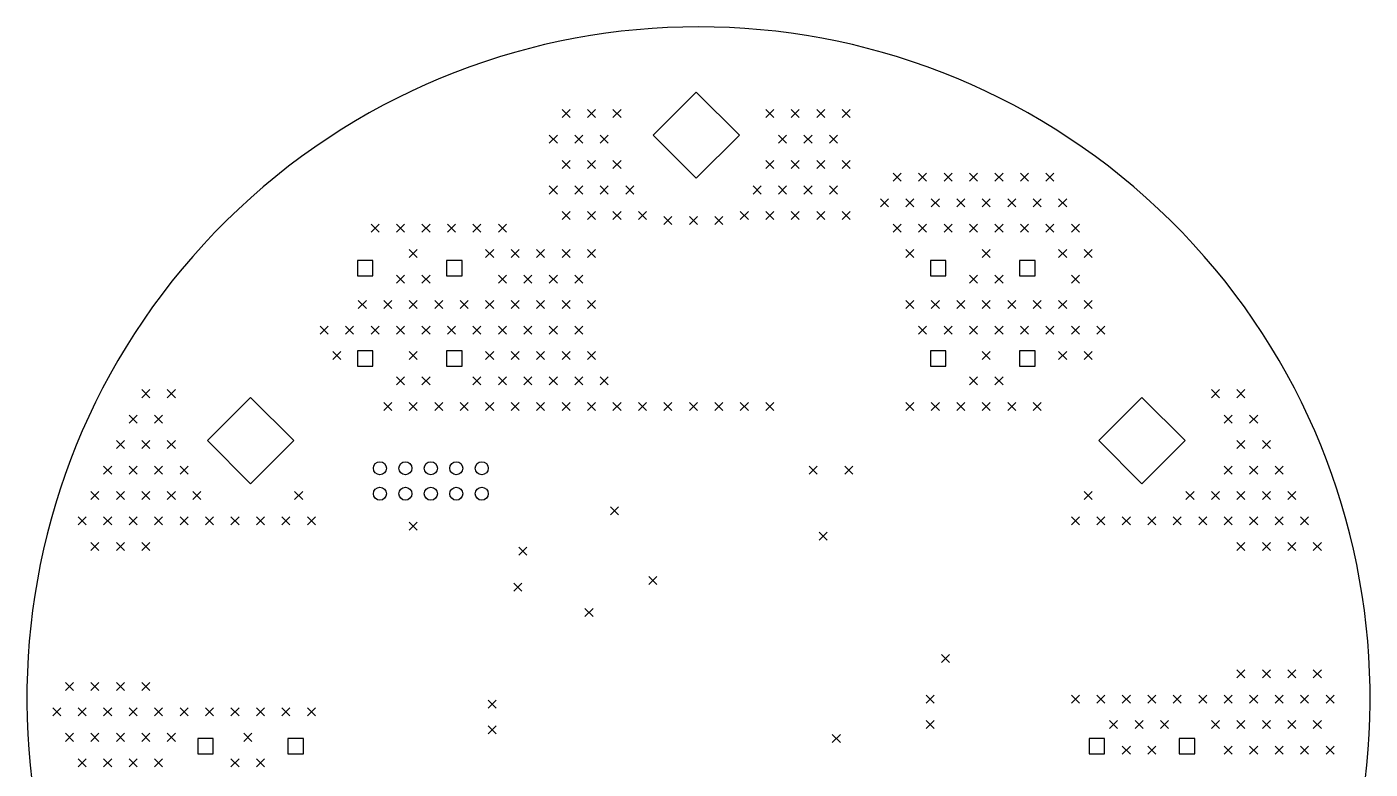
# Model space of a CAD drawing. Extents: x 113.9 to 183, y -111.9 to -37.6.
# Drawn here: x 116 to 183, y -74.6 to -37.6 of the extents above; entities that cross this region are included whole.
import ezdxf

# ---------------------------------------------------------------- set-up
doc = ezdxf.new("R2010")
doc.units = 0
doc.layers.add('BLACK', color=7, linetype='CONTINUOUS')

msp = doc.modelspace()

# ---------------------------------------------------------------- linework, layer by layer
at = {"layer": 'BLACK', "linetype": 'CONTINUOUS'}
for p, q in [((149.36724, -40.83325), (147.21724, -42.98325)), ((151.51724, -42.98325), (149.36724, -40.83325)), ((142.675, -41.71), (143.075, -42.11)), ((143.075, -41.71), (142.675, -42.11)), ((143.945, -41.71), (144.345, -42.11)), ((144.345, -41.71), (143.945, -42.11)), ((145.215, -41.71), (145.615, -42.11)), ((145.615, -41.71), (145.215, -42.11)), ((152.835, -41.71), (153.235, -42.11)), ((153.235, -41.71), (152.835, -42.11)), ((154.105, -41.71), (154.505, -42.11)), ((154.505, -41.71), (154.105, -42.11)), ((155.375, -41.71), (155.775, -42.11)), ((155.775, -41.71), (155.375, -42.11)), ((156.645, -41.71), (157.045, -42.11)), ((157.045, -41.71), (156.645, -42.11)), ((142.04, -42.98), (142.44, -43.38)), ((142.44, -42.98), (142.04, -43.38)), ((143.31, -42.98), (143.71, -43.38)), ((143.71, -42.98), (143.31, -43.38)), ((144.58, -42.98), (144.98, -43.38)), ((144.98, -42.98), (144.58, -43.38)), ((147.21724, -42.98325), (149.36724, -45.13325)), ((149.36724, -45.13325), (151.51724, -42.98325)), ((153.47, -42.98), (153.87, -43.38)), ((153.87, -42.98), (153.47, -43.38)), ((154.74, -42.98), (155.14, -43.38)), ((155.14, -42.98), (154.74, -43.38)), ((156.01, -42.98), (156.41, -43.38)), ((156.41, -42.98), (156.01, -43.38)), ((142.675, -44.25), (143.075, -44.65)), ((143.075, -44.25), (142.675, -44.65)), ((143.945, -44.25), (144.345, -44.65)), ((144.345, -44.25), (143.945, -44.65)), ((145.215, -44.25), (145.615, -44.65)), ((145.615, -44.25), (145.215, -44.65)), ((152.835, -44.25), (153.235, -44.65)), ((153.235, -44.25), (152.835, -44.65)), ((154.105, -44.25), (154.505, -44.65)), ((154.505, -44.25), (154.105, -44.65)), ((155.375, -44.25), (155.775, -44.65)), ((155.775, -44.25), (155.375, -44.65)), ((156.645, -44.25), (157.045, -44.65)), ((157.045, -44.25), (156.645, -44.65)), ((142.04, -45.52), (142.44, -45.92)), ((142.44, -45.52), (142.04, -45.92)), ((143.31, -45.52), (143.71, -45.92)), ((143.71, -45.52), (143.31, -45.92)), ((144.58, -45.52), (144.98, -45.92)), ((144.98, -45.52), (144.58, -45.92)), ((145.85, -45.52), (146.25, -45.92)), ((146.25, -45.52), (145.85, -45.92)), ((152.2, -45.52), (152.6, -45.92)), ((152.6, -45.52), (152.2, -45.92)), ((153.47, -45.52), (153.87, -45.92)), ((153.87, -45.52), (153.47, -45.92)), ((154.74, -45.52), (155.14, -45.92)), ((155.14, -45.52), (154.74, -45.92)), ((156.01, -45.52), (156.41, -45.92)), ((156.41, -45.52), (156.01, -45.92)), ((159.185, -44.885), (159.585, -45.285)), ((159.585, -44.885), (159.185, -45.285)), ((160.455, -44.885), (160.855, -45.285)), ((160.855, -44.885), (160.455, -45.285)), ((161.725, -44.885), (162.125, -45.285)), ((162.125, -44.885), (161.725, -45.285)), ((162.995, -44.885), (163.395, -45.285)), ((163.395, -44.885), (162.995, -45.285)), ((164.265, -44.885), (164.665, -45.285)), ((164.665, -44.885), (164.265, -45.285)), ((165.535, -44.885), (165.935, -45.285)), ((165.935, -44.885), (165.535, -45.285)), ((166.805, -44.885), (167.205, -45.285)), ((167.205, -44.885), (166.805, -45.285)), ((158.55, -46.155), (158.95, -46.555)), ((158.95, -46.155), (158.55, -46.555)), ((159.82, -46.155), (160.22, -46.555)), ((160.22, -46.155), (159.82, -46.555)), ((161.09, -46.155), (161.49, -46.555)), ((161.49, -46.155), (161.09, -46.555)), ((162.36, -46.155), (162.76, -46.555)), ((162.76, -46.155), (162.36, -46.555)), ((163.63, -46.155), (164.03, -46.555)), ((164.03, -46.155), (163.63, -46.555)), ((164.9, -46.155), (165.3, -46.555)), ((165.3, -46.155), (164.9, -46.555)), ((166.17, -46.155), (166.57, -46.555)), ((166.57, -46.155), (166.17, -46.555)), ((167.44, -46.155), (167.84, -46.555)), ((167.84, -46.155), (167.44, -46.555)), ((142.675, -46.79), (143.075, -47.19)), ((143.075, -46.79), (142.675, -47.19)), ((143.945, -46.79), (144.345, -47.19)), ((144.345, -46.79), (143.945, -47.19)), ((145.215, -46.79), (145.615, -47.19)), ((145.615, -46.79), (145.215, -47.19)), ((146.485, -46.79), (146.885, -47.19)), ((146.885, -46.79), (146.485, -47.19)), ((151.565, -46.79), (151.965, -47.19)), ((151.965, -46.79), (151.565, -47.19)), ((152.835, -46.79), (153.235, -47.19)), ((153.235, -46.79), (152.835, -47.19)), ((154.105, -46.79), (154.505, -47.19)), ((154.505, -46.79), (154.105, -47.19)), ((155.375, -46.79), (155.775, -47.19)), ((155.775, -46.79), (155.375, -47.19)), ((156.645, -46.79), (157.045, -47.19)), ((157.045, -46.79), (156.645, -47.19)), ((133.15, -47.425), (133.55, -47.825)), ((133.55, -47.425), (133.15, -47.825)), ((134.42, -47.425), (134.82, -47.825)), ((134.82, -47.425), (134.42, -47.825)), ((135.69, -47.425), (136.09, -47.825)), ((136.09, -47.425), (135.69, -47.825)), ((136.96, -47.425), (137.36, -47.825)), ((137.36, -47.425), (136.96, -47.825)), ((138.23, -47.425), (138.63, -47.825)), ((138.63, -47.425), (138.23, -47.825)), ((139.5, -47.425), (139.9, -47.825)), ((139.9, -47.425), (139.5, -47.825)), ((147.755, -47.044), (148.155, -47.444)), ((148.155, -47.044), (147.755, -47.444)), ((149.025, -47.044), (149.425, -47.444)), ((149.425, -47.044), (149.025, -47.444)), ((150.295, -47.044), (150.695, -47.444)), ((150.695, -47.044), (150.295, -47.444)), ((159.185, -47.425), (159.585, -47.825)), ((159.585, -47.425), (159.185, -47.825)), ((160.455, -47.425), (160.855, -47.825)), ((160.855, -47.425), (160.455, -47.825)), ((161.725, -47.425), (162.125, -47.825)), ((162.125, -47.425), (161.725, -47.825)), ((162.995, -47.425), (163.395, -47.825)), ((163.395, -47.425), (162.995, -47.825)), ((164.265, -47.425), (164.665, -47.825)), ((164.665, -47.425), (164.265, -47.825)), ((165.535, -47.425), (165.935, -47.825)), ((165.935, -47.425), (165.535, -47.825)), ((166.805, -47.425), (167.205, -47.825)), ((167.205, -47.425), (166.805, -47.825)), ((168.075, -47.425), (168.475, -47.825)), ((168.475, -47.425), (168.075, -47.825)), ((135.055, -48.695), (135.455, -49.095)), ((135.455, -48.695), (135.055, -49.095)), ((138.865, -48.695), (139.265, -49.095)), ((139.265, -48.695), (138.865, -49.095)), ((140.135, -48.695), (140.535, -49.095)), ((140.535, -48.695), (140.135, -49.095)), ((141.405, -48.695), (141.805, -49.095)), ((141.805, -48.695), (141.405, -49.095)), ((142.675, -48.695), (143.075, -49.095)), ((143.075, -48.695), (142.675, -49.095)), ((143.945, -48.695), (144.345, -49.095)), ((144.345, -48.695), (143.945, -49.095)), ((159.82, -48.695), (160.22, -49.095)), ((160.22, -48.695), (159.82, -49.095)), ((163.63, -48.695), (164.03, -49.095)), ((164.03, -48.695), (163.63, -49.095)), ((167.44, -48.695), (167.84, -49.095)), ((167.84, -48.695), (167.44, -49.095)), ((168.71, -48.695), (169.11, -49.095)), ((169.11, -48.695), (168.71, -49.095)), ((133.242617, -49.237873), (132.471863, -49.237873)), ((132.471863, -49.237873), (132.471863, -50.008627)), ((133.242617, -50.008627), (133.242617, -49.237873)), ((137.687617, -49.237873), (136.916863, -49.237873)), ((136.916863, -49.237873), (136.916863, -50.008627)), ((137.687617, -50.008627), (137.687617, -49.237873)), ((161.817617, -49.237873), (161.046863, -49.237873)), ((161.046863, -49.237873), (161.046863, -50.008627)), ((161.817617, -50.008627), (161.817617, -49.237873)), ((166.262617, -49.237873), (165.491863, -49.237873)), ((165.491863, -49.237873), (165.491863, -50.008627)), ((166.262617, -50.008627), (166.262617, -49.237873)), ((132.471863, -50.008627), (133.242617, -50.008627)), ((134.42, -49.965), (134.82, -50.365)), ((134.82, -49.965), (134.42, -50.365)), ((135.69, -49.965), (136.09, -50.365)), ((136.09, -49.965), (135.69, -50.365)), ((136.916863, -50.008627), (137.687617, -50.008627)), ((139.5, -49.965), (139.9, -50.365)), ((139.9, -49.965), (139.5, -50.365)), ((140.77, -49.965), (141.17, -50.365)), ((141.17, -49.965), (140.77, -50.365)), ((142.04, -49.965), (142.44, -50.365)), ((142.44, -49.965), (142.04, -50.365)), ((143.31, -49.965), (143.71, -50.365)), ((143.71, -49.965), (143.31, -50.365)), ((161.046863, -50.008627), (161.817617, -50.008627)), ((162.995, -49.965), (163.395, -50.365)), ((163.395, -49.965), (162.995, -50.365)), ((164.265, -49.965), (164.665, -50.365)), ((164.665, -49.965), (164.265, -50.365)), ((165.491863, -50.008627), (166.262617, -50.008627)), ((168.075, -49.965), (168.475, -50.365)), ((168.475, -49.965), (168.075, -50.365)), ((132.515, -51.235), (132.915, -51.635)), ((132.915, -51.235), (132.515, -51.635)), ((133.785, -51.235), (134.185, -51.635)), ((134.185, -51.235), (133.785, -51.635)), ((135.055, -51.235), (135.455, -51.635)), ((135.455, -51.235), (135.055, -51.635)), ((136.325, -51.235), (136.725, -51.635)), ((136.725, -51.235), (136.325, -51.635)), ((137.595, -51.235), (137.995, -51.635)), ((137.995, -51.235), (137.595, -51.635)), ((138.865, -51.235), (139.265, -51.635)), ((139.265, -51.235), (138.865, -51.635)), ((140.135, -51.235), (140.535, -51.635)), ((140.535, -51.235), (140.135, -51.635)), ((141.405, -51.235), (141.805, -51.635)), ((141.805, -51.235), (141.405, -51.635)), ((142.675, -51.235), (143.075, -51.635)), ((143.075, -51.235), (142.675, -51.635)), ((143.945, -51.235), (144.345, -51.635)), ((144.345, -51.235), (143.945, -51.635)), ((159.82, -51.235), (160.22, -51.635)), ((160.22, -51.235), (159.82, -51.635)), ((161.09, -51.235), (161.49, -51.635)), ((161.49, -51.235), (161.09, -51.635)), ((162.36, -51.235), (162.76, -51.635)), ((162.76, -51.235), (162.36, -51.635)), ((163.63, -51.235), (164.03, -51.635)), ((164.03, -51.235), (163.63, -51.635)), ((164.9, -51.235), (165.3, -51.635)), ((165.3, -51.235), (164.9, -51.635)), ((166.17, -51.235), (166.57, -51.635)), ((166.57, -51.235), (166.17, -51.635)), ((167.44, -51.235), (167.84, -51.635)), ((167.84, -51.235), (167.44, -51.635)), ((168.71, -51.235), (169.11, -51.635)), ((169.11, -51.235), (168.71, -51.635)), ((130.61, -52.505), (131.01, -52.905)), ((131.01, -52.505), (130.61, -52.905)), ((131.88, -52.505), (132.28, -52.905)), ((132.28, -52.505), (131.88, -52.905)), ((133.15, -52.505), (133.55, -52.905)), ((133.55, -52.505), (133.15, -52.905)), ((134.42, -52.505), (134.82, -52.905)), ((134.82, -52.505), (134.42, -52.905)), ((135.69, -52.505), (136.09, -52.905)), ((136.09, -52.505), (135.69, -52.905)), ((136.96, -52.505), (137.36, -52.905)), ((137.36, -52.505), (136.96, -52.905)), ((138.23, -52.505), (138.63, -52.905)), ((138.63, -52.505), (138.23, -52.905)), ((139.5, -52.505), (139.9, -52.905)), ((139.9, -52.505), (139.5, -52.905)), ((140.77, -52.505), (141.17, -52.905)), ((141.17, -52.505), (140.77, -52.905)), ((142.04, -52.505), (142.44, -52.905)), ((142.44, -52.505), (142.04, -52.905)), ((143.31, -52.505), (143.71, -52.905)), ((143.71, -52.505), (143.31, -52.905)), ((160.455, -52.505), (160.855, -52.905)), ((160.855, -52.505), (160.455, -52.905)), ((161.725, -52.505), (162.125, -52.905)), ((162.125, -52.505), (161.725, -52.905)), ((162.995, -52.505), (163.395, -52.905)), ((163.395, -52.505), (162.995, -52.905)), ((164.265, -52.505), (164.665, -52.905)), ((164.665, -52.505), (164.265, -52.905)), ((165.535, -52.505), (165.935, -52.905)), ((165.935, -52.505), (165.535, -52.905)), ((166.805, -52.505), (167.205, -52.905)), ((167.205, -52.505), (166.805, -52.905)), ((168.075, -52.505), (168.475, -52.905)), ((168.475, -52.505), (168.075, -52.905)), ((169.345, -52.505), (169.745, -52.905)), ((169.745, -52.505), (169.345, -52.905)), ((131.245, -53.775), (131.645, -54.175)), ((131.645, -53.775), (131.245, -54.175)), ((133.242617, -53.737873), (132.471863, -53.737873)), ((132.471863, -53.737873), (132.471863, -54.508627)), ((133.242617, -54.508627), (133.242617, -53.737873)), ((135.055, -53.775), (135.455, -54.175)), ((135.455, -53.775), (135.055, -54.175)), ((137.687617, -53.737873), (136.916863, -53.737873)), ((136.916863, -53.737873), (136.916863, -54.508627)), ((137.687617, -54.508627), (137.687617, -53.737873)), ((138.865, -53.775), (139.265, -54.175)), ((139.265, -53.775), (138.865, -54.175)), ((140.135, -53.775), (140.535, -54.175)), ((140.535, -53.775), (140.135, -54.175)), ((141.405, -53.775), (141.805, -54.175)), ((141.805, -53.775), (141.405, -54.175)), ((142.675, -53.775), (143.075, -54.175)), ((143.075, -53.775), (142.675, -54.175)), ((143.945, -53.775), (144.345, -54.175)), ((144.345, -53.775), (143.945, -54.175)), ((161.817617, -53.737873), (161.046863, -53.737873)), ((161.046863, -53.737873), (161.046863, -54.508627)), ((161.817617, -54.508627), (161.817617, -53.737873)), ((163.63, -53.775), (164.03, -54.175)), ((164.03, -53.775), (163.63, -54.175)), ((166.262617, -53.737873), (165.491863, -53.737873)), ((165.491863, -53.737873), (165.491863, -54.508627)), ((166.262617, -54.508627), (166.262617, -53.737873)), ((167.44, -53.775), (167.84, -54.175)), ((167.84, -53.775), (167.44, -54.175)), ((168.71, -53.775), (169.11, -54.175)), ((169.11, -53.775), (168.71, -54.175)), ((132.471863, -54.508627), (133.242617, -54.508627)), ((136.916863, -54.508627), (137.687617, -54.508627)), ((161.046863, -54.508627), (161.817617, -54.508627)), ((165.491863, -54.508627), (166.262617, -54.508627)), ((134.42, -55.045), (134.82, -55.445)), ((134.82, -55.045), (134.42, -55.445)), ((135.69, -55.045), (136.09, -55.445)), ((136.09, -55.045), (135.69, -55.445)), ((138.23, -55.045), (138.63, -55.445)), ((138.63, -55.045), (138.23, -55.445)), ((139.5, -55.045), (139.9, -55.445)), ((139.9, -55.045), (139.5, -55.445)), ((140.77, -55.045), (141.17, -55.445)), ((141.17, -55.045), (140.77, -55.445)), ((142.04, -55.045), (142.44, -55.445)), ((142.44, -55.045), (142.04, -55.445)), ((143.31, -55.045), (143.71, -55.445)), ((143.71, -55.045), (143.31, -55.445)), ((144.58, -55.045), (144.98, -55.445)), ((144.98, -55.045), (144.58, -55.445)), ((162.995, -55.045), (163.395, -55.445)), ((163.395, -55.045), (162.995, -55.445)), ((164.265, -55.045), (164.665, -55.445)), ((164.665, -55.045), (164.265, -55.445)), ((121.72, -55.68), (122.12, -56.08)), ((122.12, -55.68), (121.72, -56.08)), ((122.99, -55.68), (123.39, -56.08)), ((123.39, -55.68), (122.99, -56.08)), ((127.14224, -56.07325), (124.99224, -58.22325)), ((129.29224, -58.22325), (127.14224, -56.07325)), ((171.59224, -56.07325), (169.44224, -58.22325)), ((173.74224, -58.22325), (171.59224, -56.07325)), ((175.06, -55.68), (175.46, -56.08)), ((175.46, -55.68), (175.06, -56.08)), ((176.33, -55.68), (176.73, -56.08)), ((176.73, -55.68), (176.33, -56.08)), ((133.785, -56.315), (134.185, -56.715)), ((134.185, -56.315), (133.785, -56.715)), ((135.055, -56.315), (135.455, -56.715)), ((135.455, -56.315), (135.055, -56.715)), ((136.325, -56.315), (136.725, -56.715)), ((136.725, -56.315), (136.325, -56.715)), ((137.595, -56.315), (137.995, -56.715)), ((137.995, -56.315), (137.595, -56.715)), ((138.865, -56.315), (139.265, -56.715)), ((139.265, -56.315), (138.865, -56.715)), ((140.135, -56.315), (140.535, -56.715)), ((140.535, -56.315), (140.135, -56.715)), ((141.405, -56.315), (141.805, -56.715)), ((141.805, -56.315), (141.405, -56.715)), ((142.675, -56.315), (143.075, -56.715)), ((143.075, -56.315), (142.675, -56.715)), ((143.945, -56.315), (144.345, -56.715)), ((144.345, -56.315), (143.945, -56.715)), ((145.215, -56.315), (145.615, -56.715)), ((145.615, -56.315), (145.215, -56.715)), ((146.485, -56.315), (146.885, -56.715)), ((146.885, -56.315), (146.485, -56.715)), ((147.755, -56.315), (148.155, -56.715)), ((148.155, -56.315), (147.755, -56.715)), ((149.025, -56.315), (149.425, -56.715)), ((149.425, -56.315), (149.025, -56.715)), ((150.295, -56.315), (150.695, -56.715)), ((150.695, -56.315), (150.295, -56.715)), ((151.565, -56.315), (151.965, -56.715)), ((151.965, -56.315), (151.565, -56.715)), ((152.835, -56.315), (153.235, -56.715)), ((153.235, -56.315), (152.835, -56.715)), ((159.82, -56.315), (160.22, -56.715)), ((160.22, -56.315), (159.82, -56.715)), ((161.09, -56.315), (161.49, -56.715)), ((161.49, -56.315), (161.09, -56.715)), ((162.36, -56.315), (162.76, -56.715)), ((162.76, -56.315), (162.36, -56.715)), ((163.63, -56.315), (164.03, -56.715)), ((164.03, -56.315), (163.63, -56.715)), ((164.9, -56.315), (165.3, -56.715)), ((165.3, -56.315), (164.9, -56.715)), ((166.17, -56.315), (166.57, -56.715)), ((166.57, -56.315), (166.17, -56.715)), ((121.085, -56.95), (121.485, -57.35)), ((121.485, -56.95), (121.085, -57.35)), ((122.355, -56.95), (122.755, -57.35)), ((122.755, -56.95), (122.355, -57.35)), ((175.695, -56.95), (176.095, -57.35)), ((176.095, -56.95), (175.695, -57.35)), ((176.965, -56.95), (177.365, -57.35)), ((177.365, -56.95), (176.965, -57.35)), ((120.45, -58.22), (120.85, -58.62)), ((120.85, -58.22), (120.45, -58.62)), ((121.72, -58.22), (122.12, -58.62)), ((122.12, -58.22), (121.72, -58.62)), ((122.99, -58.22), (123.39, -58.62)), ((123.39, -58.22), (122.99, -58.62)), ((124.99224, -58.22325), (127.14224, -60.37325)), ((127.14224, -60.37325), (129.29224, -58.22325)), ((169.44224, -58.22325), (171.59224, -60.37325)), ((171.59224, -60.37325), (173.74224, -58.22325)), ((176.33, -58.22), (176.73, -58.62)), ((176.73, -58.22), (176.33, -58.62)), ((177.6, -58.22), (178, -58.62)), ((178, -58.22), (177.6, -58.62)), ((119.815, -59.49), (120.215, -59.89)), ((120.215, -59.49), (119.815, -59.89)), ((121.085, -59.49), (121.485, -59.89)), ((121.485, -59.49), (121.085, -59.89)), ((122.355, -59.49), (122.755, -59.89)), ((122.755, -59.49), (122.355, -59.89)), ((123.625, -59.49), (124.025, -59.89)), ((124.025, -59.49), (123.625, -59.89)), ((154.994, -59.49), (155.394, -59.89)), ((155.394, -59.49), (154.994, -59.89)), ((156.772, -59.49), (157.172, -59.89)), ((157.172, -59.49), (156.772, -59.89)), ((175.695, -59.49), (176.095, -59.89)), ((176.095, -59.49), (175.695, -59.89)), ((176.965, -59.49), (177.365, -59.89)), ((177.365, -59.49), (176.965, -59.89)), ((178.235, -59.49), (178.635, -59.89)), ((178.635, -59.49), (178.235, -59.89)), ((119.18, -60.76), (119.58, -61.16)), ((119.58, -60.76), (119.18, -61.16)), ((120.45, -60.76), (120.85, -61.16)), ((120.85, -60.76), (120.45, -61.16)), ((121.72, -60.76), (122.12, -61.16)), ((122.12, -60.76), (121.72, -61.16)), ((122.99, -60.76), (123.39, -61.16)), ((123.39, -60.76), (122.99, -61.16)), ((124.26, -60.76), (124.66, -61.16)), ((124.66, -60.76), (124.26, -61.16)), ((129.34, -60.76), (129.74, -61.16)), ((129.74, -60.76), (129.34, -61.16)), ((168.71, -60.76), (169.11, -61.16)), ((169.11, -60.76), (168.71, -61.16)), ((173.79, -60.76), (174.19, -61.16)), ((174.19, -60.76), (173.79, -61.16)), ((175.06, -60.76), (175.46, -61.16)), ((175.46, -60.76), (175.06, -61.16)), ((176.33, -60.76), (176.73, -61.16)), ((176.73, -60.76), (176.33, -61.16)), ((177.6, -60.76), (178, -61.16)), ((178, -60.76), (177.6, -61.16)), ((178.87, -60.76), (179.27, -61.16)), ((179.27, -60.76), (178.87, -61.16)), ((145.088, -61.522), (145.488, -61.922)), ((145.488, -61.522), (145.088, -61.922)), ((118.545, -62.03), (118.945, -62.43)), ((118.945, -62.03), (118.545, -62.43)), ((119.815, -62.03), (120.215, -62.43)), ((120.215, -62.03), (119.815, -62.43)), ((121.085, -62.03), (121.485, -62.43)), ((121.485, -62.03), (121.085, -62.43)), ((122.355, -62.03), (122.755, -62.43)), ((122.755, -62.03), (122.355, -62.43)), ((123.625, -62.03), (124.025, -62.43)), ((124.025, -62.03), (123.625, -62.43)), ((124.895, -62.03), (125.295, -62.43)), ((125.295, -62.03), (124.895, -62.43)), ((126.165, -62.03), (126.565, -62.43)), ((126.565, -62.03), (126.165, -62.43)), ((127.435, -62.03), (127.835, -62.43)), ((127.835, -62.03), (127.435, -62.43)), ((128.705, -62.03), (129.105, -62.43)), ((129.105, -62.03), (128.705, -62.43)), ((129.975, -62.03), (130.375, -62.43)), ((130.375, -62.03), (129.975, -62.43)), ((135.055, -62.284), (135.455, -62.684)), ((135.455, -62.284), (135.055, -62.684)), ((168.075, -62.03), (168.475, -62.43)), ((168.475, -62.03), (168.075, -62.43)), ((169.345, -62.03), (169.745, -62.43)), ((169.745, -62.03), (169.345, -62.43)), ((170.615, -62.03), (171.015, -62.43)), ((171.015, -62.03), (170.615, -62.43)), ((171.885, -62.03), (172.285, -62.43)), ((172.285, -62.03), (171.885, -62.43)), ((173.155, -62.03), (173.555, -62.43)), ((173.555, -62.03), (173.155, -62.43)), ((174.425, -62.03), (174.825, -62.43)), ((174.825, -62.03), (174.425, -62.43)), ((175.695, -62.03), (176.095, -62.43)), ((176.095, -62.03), (175.695, -62.43)), ((176.965, -62.03), (177.365, -62.43)), ((177.365, -62.03), (176.965, -62.43)), ((178.235, -62.03), (178.635, -62.43)), ((178.635, -62.03), (178.235, -62.43)), ((179.505, -62.03), (179.905, -62.43)), ((179.905, -62.03), (179.505, -62.43)), ((155.502, -62.792), (155.902, -63.192)), ((155.902, -62.792), (155.502, -63.192)), ((119.18, -63.3), (119.58, -63.7)), ((119.58, -63.3), (119.18, -63.7)), ((120.45, -63.3), (120.85, -63.7)), ((120.85, -63.3), (120.45, -63.7)), ((121.72, -63.3), (122.12, -63.7)), ((122.12, -63.3), (121.72, -63.7)), ((140.524847, -63.544988), (140.924847, -63.944988)), ((140.924847, -63.544988), (140.524847, -63.944988)), ((176.33, -63.3), (176.73, -63.7)), ((176.73, -63.3), (176.33, -63.7)), ((177.6, -63.3), (178, -63.7)), ((178, -63.3), (177.6, -63.7)), ((178.87, -63.3), (179.27, -63.7)), ((179.27, -63.3), (178.87, -63.7)), ((180.14, -63.3), (180.54, -63.7)), ((180.54, -63.3), (180.14, -63.7)), ((140.262, -65.332), (140.662, -65.732)), ((140.662, -65.332), (140.262, -65.732)), ((147.00824, -65.00825), (147.40824, -65.40825)), ((147.40824, -65.00825), (147.00824, -65.40825)), ((143.818, -66.602), (144.218, -67.002)), ((144.218, -66.602), (143.818, -67.002)), ((161.598, -68.888), (161.998, -69.288)), ((161.998, -68.888), (161.598, -69.288)), ((176.33, -69.65), (176.73, -70.05)), ((176.73, -69.65), (176.33, -70.05)), ((177.6, -69.65), (178, -70.05)), ((178, -69.65), (177.6, -70.05)), ((178.87, -69.65), (179.27, -70.05)), ((179.27, -69.65), (178.87, -70.05)), ((180.14, -69.65), (180.54, -70.05)), ((180.54, -69.65), (180.14, -70.05)), ((117.91, -70.285), (118.31, -70.685)), ((118.31, -70.285), (117.91, -70.685)), ((119.18, -70.285), (119.58, -70.685)), ((119.58, -70.285), (119.18, -70.685)), ((120.45, -70.285), (120.85, -70.685)), ((120.85, -70.285), (120.45, -70.685)), ((121.72, -70.285), (122.12, -70.685)), ((122.12, -70.285), (121.72, -70.685)), ((160.836, -70.92), (161.236, -71.32)), ((161.236, -70.92), (160.836, -71.32)), ((168.075, -70.92), (168.475, -71.32)), ((168.475, -70.92), (168.075, -71.32)), ((169.345, -70.92), (169.745, -71.32)), ((169.745, -70.92), (169.345, -71.32)), ((170.615, -70.92), (171.015, -71.32)), ((171.015, -70.92), (170.615, -71.32)), ((171.885, -70.92), (172.285, -71.32)), ((172.285, -70.92), (171.885, -71.32)), ((173.155, -70.92), (173.555, -71.32)), ((173.555, -70.92), (173.155, -71.32)), ((174.425, -70.92), (174.825, -71.32)), ((174.825, -70.92), (174.425, -71.32)), ((175.695, -70.92), (176.095, -71.32)), ((176.095, -70.92), (175.695, -71.32)), ((176.965, -70.92), (177.365, -71.32)), ((177.365, -70.92), (176.965, -71.32)), ((178.235, -70.92), (178.635, -71.32)), ((178.635, -70.92), (178.235, -71.32)), ((179.505, -70.92), (179.905, -71.32)), ((179.905, -70.92), (179.505, -71.32)), ((180.775, -70.92), (181.175, -71.32)), ((181.175, -70.92), (180.775, -71.32)), ((117.275, -71.555), (117.675, -71.955)), ((117.675, -71.555), (117.275, -71.955)), ((118.545, -71.555), (118.945, -71.955)), ((118.945, -71.555), (118.545, -71.955)), ((119.815, -71.555), (120.215, -71.955)), ((120.215, -71.555), (119.815, -71.955)), ((121.085, -71.555), (121.485, -71.955)), ((121.485, -71.555), (121.085, -71.955)), ((122.355, -71.555), (122.755, -71.955)), ((122.755, -71.555), (122.355, -71.955)), ((123.625, -71.555), (124.025, -71.955)), ((124.025, -71.555), (123.625, -71.955)), ((124.895, -71.555), (125.295, -71.955)), ((125.295, -71.555), (124.895, -71.955)), ((126.165, -71.555), (126.565, -71.955)), ((126.565, -71.555), (126.165, -71.955)), ((127.435, -71.555), (127.835, -71.955)), ((127.835, -71.555), (127.435, -71.955)), ((128.705, -71.555), (129.105, -71.955)), ((129.105, -71.555), (128.705, -71.955)), ((129.975, -71.555), (130.375, -71.955)), ((130.375, -71.555), (129.975, -71.955)), ((138.992, -71.174), (139.392, -71.574)), ((139.392, -71.174), (138.992, -71.574)), ((160.836, -72.19), (161.236, -72.59)), ((161.236, -72.19), (160.836, -72.59)), ((169.98, -72.19), (170.38, -72.59)), ((170.38, -72.19), (169.98, -72.59)), ((171.25, -72.19), (171.65, -72.59)), ((171.65, -72.19), (171.25, -72.59)), ((172.52, -72.19), (172.92, -72.59)), ((172.92, -72.19), (172.52, -72.59)), ((175.06, -72.19), (175.46, -72.59)), ((175.46, -72.19), (175.06, -72.59)), ((176.33, -72.19), (176.73, -72.59)), ((176.73, -72.19), (176.33, -72.59)), ((177.6, -72.19), (178, -72.59)), ((178, -72.19), (177.6, -72.59)), ((178.87, -72.19), (179.27, -72.59)), ((179.27, -72.19), (178.87, -72.59)), ((180.14, -72.19), (180.54, -72.59)), ((180.54, -72.19), (180.14, -72.59)), ((117.91, -72.825), (118.31, -73.225)), ((118.31, -72.825), (117.91, -73.225)), ((119.18, -72.825), (119.58, -73.225)), ((119.58, -72.825), (119.18, -73.225)), ((120.45, -72.825), (120.85, -73.225)), ((120.85, -72.825), (120.45, -73.225)), ((121.72, -72.825), (122.12, -73.225)), ((122.12, -72.825), (121.72, -73.225)), ((122.99, -72.825), (123.39, -73.225)), ((123.39, -72.825), (122.99, -73.225)), ((126.8, -72.825), (127.2, -73.225)), ((127.2, -72.825), (126.8, -73.225)), ((138.992, -72.444), (139.392, -72.844)), ((139.392, -72.444), (138.992, -72.844)), ((156.15224, -72.88225), (156.55224, -73.28225)), ((156.55224, -72.88225), (156.15224, -73.28225)), ((125.277617, -73.077873), (124.506863, -73.077873)), ((124.506863, -73.077873), (124.506863, -73.848627)), ((125.277617, -73.848627), (125.277617, -73.077873)), ((129.777617, -73.077873), (129.006863, -73.077873)), ((129.006863, -73.077873), (129.006863, -73.848627)), ((129.777617, -73.848627), (129.777617, -73.077873)), ((169.727617, -73.077873), (168.956863, -73.077873)), ((168.956863, -73.077873), (168.956863, -73.848627)), ((169.727617, -73.848627), (169.727617, -73.077873)), ((170.615, -73.46), (171.015, -73.86)), ((171.015, -73.46), (170.615, -73.86)), ((171.885, -73.46), (172.285, -73.86)), ((172.285, -73.46), (171.885, -73.86)), ((174.227617, -73.077873), (173.456863, -73.077873)), ((173.456863, -73.077873), (173.456863, -73.848627)), ((174.227617, -73.848627), (174.227617, -73.077873)), ((175.695, -73.46), (176.095, -73.86)), ((176.095, -73.46), (175.695, -73.86)), ((176.965, -73.46), (177.365, -73.86)), ((177.365, -73.46), (176.965, -73.86)), ((178.235, -73.46), (178.635, -73.86)), ((178.635, -73.46), (178.235, -73.86)), ((179.505, -73.46), (179.905, -73.86)), ((179.905, -73.46), (179.505, -73.86)), ((180.775, -73.46), (181.175, -73.86)), ((181.175, -73.46), (180.775, -73.86)), ((118.545, -74.095), (118.945, -74.495)), ((118.945, -74.095), (118.545, -74.495)), ((119.815, -74.095), (120.215, -74.495)), ((120.215, -74.095), (119.815, -74.495)), ((121.085, -74.095), (121.485, -74.495)), ((121.485, -74.095), (121.085, -74.495)), ((122.355, -74.095), (122.755, -74.495)), ((122.755, -74.095), (122.355, -74.495)), ((124.506863, -73.848627), (125.277617, -73.848627)), ((126.165, -74.095), (126.565, -74.495)), ((126.565, -74.095), (126.165, -74.495)), ((127.435, -74.095), (127.835, -74.495)), ((127.835, -74.095), (127.435, -74.495)), ((129.006863, -73.848627), (129.777617, -73.848627)), ((168.956863, -73.848627), (169.727617, -73.848627)), ((173.456863, -73.848627), (174.227617, -73.848627))]:
    msp.add_line(p, q, dxfattribs=at)
at = {"layer": 'BLACK'}
for centre in [(133.59, -59.6), (134.86, -59.6), (136.13, -59.6), (137.4, -59.6), (138.67, -59.6), (133.59, -60.87), (134.86, -60.87), (136.13, -60.87), (137.4, -60.87), (138.67, -60.87)]:
    msp.add_circle(centre, 0.325, dxfattribs=at)
msp.add_arc((149.479, -71.074279), 33.493849, -399.67094232, -140.32905768, dxfattribs=at)

doc.saveas('drawing.dxf')
